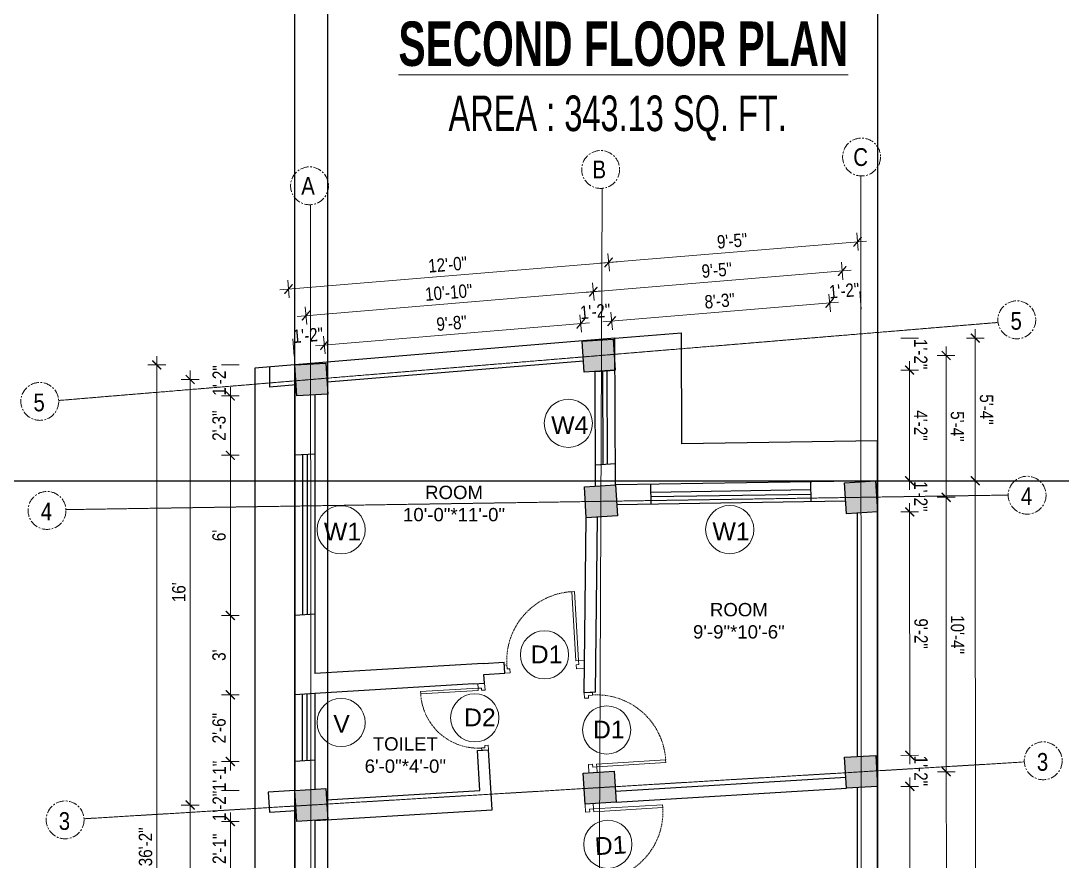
# Model space of a CAD drawing. Header units: inches. Extents: x -10117506 to -5032697, y -6529230 to -3253155.
# Drawn here: x -5037881.2 to -5037412.1, y -3256169.8 to -3255791.4 of the extents above; entities that cross this region are included whole.
import ezdxf

# ---------------------------------------------------------------- set-up
doc = ezdxf.new("R2010")
doc.units = ezdxf.units.IN
doc.header["$LTSCALE"] = 2
doc.header["$MEASUREMENT"] = 0
doc.header["$PDMODE"] = 34
doc.linetypes.add('CENTER', pattern=[2, 1.25, -0.25, 0.25, -0.25])
doc.linetypes.add('HIDDEN', pattern=[0.375, 0.25, -0.125])
doc.layers.get('0').update_dxf_attribs({"linetype": 'CONTINUOUS'})
doc.layers.get('DEFPOINTS').update_dxf_attribs({"color": 141, "linetype": 'CONTINUOUS'})
for name, color, linetype, lineweight in [('Annotate-Lite.w', 177, 'CONTINUOUS', 9), ('Annotations-Bold.w', 177, 'CONTINUOUS', 13), ('DIM 1-100', 4, 'CONTINUOUS', 13), ('Door-Window.w', 4, 'CONTINUOUS', 15), ('TEXT', 181, 'CONTINUOUS', 25), ('Text-100.w', 254, 'CONTINUOUS', 9)]:
    doc.layers.add(name, color=color, linetype=linetype, lineweight=lineweight)
doc.styles.add('ARAIL', font='ARIALN.TTF')
doc.styles.add('Arial', font='arial.ttf', dxfattribs={"width": 0.8, "height": 12})
doc.styles.add('arial.', font='arial.ttf')
doc.styles.add('gaurav', font='arial.ttf')
doc.styles.get("Standard").update_dxf_attribs({"font": 'ARIALN.TTF'})
doc.dimstyles.new('1 by 96', dxfattribs={"dimtxt": 6, "dimasz": 4, "dimexe": 4, "dimexo": 4, "dimgap": 2, "dimtad": 1, "dimdec": 0, "dimzin": 0, "dimdsep": 46, "dimlunit": 4, "dimtxsty": 'Standard', "dimblk": 'ARCHTICK', "dimcen": 0, "dimdle": 4, "dimadec": 0, "dimazin": 0, "dimtfac": 1, "dimtdec": 0, "dimtix": 1, "dimtofl": 0, "dimtmove": 1, "dimatfit": 3, "dimldrblk": 'ARCHTICK', "dimfxl": 4, "dimfxlon": 1, "dimtolj": 1, "dimtzin": 0, "dimlwd": -1, "dimlwe": -1, "dimarcsym": 0})

# ---------------------------------------------------------------- blocks, each defined once
blk = doc.blocks.new('3-0')
at = {"ltscale": 3}
for p, q in [((11063.05, 10097.68), (11065.97, 10099.9)), ((11063.05, 10097.68), (11064.53, 10095.73)), ((11065.99, 10096.84), (11064.53, 10095.73)), ((11065.25, 10097.81), (11066.71, 10098.92)), ((11065.99, 10096.84), (11065.25, 10097.81)), ((11065.97, 10099.9), (11066.71, 10098.92)), ((11085.5, 10074.13), (11110.32, 10092.96)), ((11111.05, 10091.97), (11110.32, 10092.96)), ((11086.24, 10073.15), (11111.05, 10091.97)), ((11086.24, 10073.15), (11085.5, 10074.13)), ((11084.04, 10073.02), (11082.57, 10071.91)), ((11082.57, 10071.91), (11084.79, 10068.98)), ((11084.04, 10073.02), (11084.78, 10072.04)), ((11084.78, 10072.04), (11086.24, 10073.15)), ((11084.79, 10068.98), (11087.72, 10071.2)), ((11087.72, 10071.2), (11086.24, 10073.15))]:
    blk.add_line(p, q, dxfattribs=at)
at = {"layer": 'Door-Window.w', "color": 9, "linetype": 'HIDDEN', "lineweight": 18}
blk.add_arc((11085.5, 10074.13), 31.16, 37.1906, 127.1465, dxfattribs=at)
blk = doc.blocks.new('_ArchTick')
at = {"color": 0, "linetype": 'ByBlock', "const_width": 0.15}
blk.add_lwpolyline([(-0.5, -0.5), (0.5, 0.5)], dxfattribs=at)
blk = doc.blocks.new('*D1157')
at = {"layer": 'DEFPOINTS', "color": 0, "ltscale": 0.5, "transparency": 16777216}
for p in [(-5037623.36, -3255913.38), (-5037620.97, -3255942.16), (-5037750.38, -3255952.91)]:
    blk.add_point(p, dxfattribs=at)
at = {"layer": 'DIM 1-100', "color": 0, "ltscale": 0.5, "transparency": 16777216}
for p, q in [((-5037623.03, -3255917.36), (-5037623.69, -3255909.39)), ((-5037756.76, -3255924.46), (-5037619.37, -3255913.04)), ((-5037752.44, -3255928.12), (-5037753.1, -3255920.15))]:
    blk.add_line(p, q, dxfattribs=at)
at = {"layer": 'DIM 1-100', "color": 0, "ltscale": 0.5, "transparency": 16777216, "xscale": 4, "yscale": 4, "zscale": 4}
for p, rotation in [((-5037623.36, -3255913.38), 4.751526984655431), ((-5037752.77, -3255924.13), 184.7515269846554)]:
    blk.add_blockref('_ArchTick', p, dxfattribs=dict(at, rotation=rotation))
at = {"layer": 'DIM 1-100', "color": 0, "ltscale": 0.5, "transparency": 16777216, "insert": (-5037688.48, -3255913.71), "char_height": 6, "attachment_point": 5, "rotation": 4.7515}
blk.add_mtext('\\A1;10\'-10"', dxfattribs=at)
blk = doc.blocks.new('*D1158')
at = {"layer": 'DEFPOINTS', "color": 0, "ltscale": 0.5, "transparency": 16777216}
for p in [(-5037615.08, -3255926.63), (-5037614.4, -3255934.75), (-5037628.38, -3255935.59)]:
    blk.add_point(p, dxfattribs=at)
at = {"layer": 'DIM 1-100', "color": 0, "ltscale": 0.5, "transparency": 16777216}
for p, q in [((-5037628.71, -3255931.6), (-5037629.36, -3255923.8)), ((-5037614.75, -3255930.61), (-5037615.41, -3255922.64))]:
    blk.add_line(p, q, dxfattribs=at)
at = {"layer": 'DIM 1-100', "color": 0, "ltscale": 0.5, "transparency": 16777216, "insert": (-5037622.47, -3255922.21), "char_height": 6, "attachment_point": 5, "rotation": 4.7515}
blk.add_mtext('\\A1;1\'-2"', dxfattribs=at)
blk = doc.blocks.new('*D1159')
at = {"layer": 'DEFPOINTS', "color": 0, "ltscale": 0.5, "transparency": 16777216}
for p in [(-5037744.49, -3255937.38), (-5037628.38, -3255935.59), (-5037743.81, -3255945.5)]:
    blk.add_point(p, dxfattribs=at)
at = {"layer": 'DIM 1-100', "color": 0, "ltscale": 0.5, "transparency": 16777216}
for p, q in [((-5037628.71, -3255931.6), (-5037629.36, -3255923.8)), ((-5037625.04, -3255927.45), (-5037748.47, -3255937.71)), ((-5037744.16, -3255941.37), (-5037744.82, -3255933.4))]:
    blk.add_line(p, q, dxfattribs=at)
at = {"layer": 'DIM 1-100', "color": 0, "ltscale": 0.5, "transparency": 16777216, "xscale": 4, "yscale": 4, "zscale": 4}
for p, rotation in [((-5037629.03, -3255927.78), 4.751526986197749), ((-5037744.49, -3255937.38), 184.7515269861978)]:
    blk.add_blockref('_ArchTick', p, dxfattribs=dict(at, rotation=rotation))
at = {"layer": 'DIM 1-100', "color": 0, "ltscale": 0.5, "transparency": 16777216, "insert": (-5037687.18, -3255927.54), "char_height": 6, "attachment_point": 5, "rotation": 4.7515}
blk.add_mtext('\\A1;9\'-8"', dxfattribs=at)
blk = doc.blocks.new('*D1160')
at = {"layer": 'DEFPOINTS', "color": 0, "ltscale": 0.5, "transparency": 16777216}
for p in [(-5037758.44, -3255938.54), (-5037757.79, -3255946.35), (-5037743.81, -3255945.5)]:
    blk.add_point(p, dxfattribs=at)
at = {"layer": 'DIM 1-100', "color": 0, "ltscale": 0.5, "transparency": 16777216}
for p, q in [((-5037758.12, -3255942.36), (-5037758.77, -3255934.55)), ((-5037744.16, -3255941.37), (-5037744.82, -3255933.4))]:
    blk.add_line(p, q, dxfattribs=at)
at = {"layer": 'DIM 1-100', "color": 0, "ltscale": 0.5, "transparency": 16777216, "insert": (-5037751.88, -3255932.97), "char_height": 6, "attachment_point": 5, "rotation": 4.7515}
blk.add_mtext('\\A1;1\'-2"', dxfattribs=at)
blk = doc.blocks.new('*D1161')
at = {"layer": 'DEFPOINTS', "color": 0, "ltscale": 0.5, "transparency": 16777216}
for p in [(-5037760.63, -3255912.18), (-5037613.61, -3255934.36), (-5037757.79, -3255946.35)]:
    blk.add_point(p, dxfattribs=at)
at = {"layer": 'DIM 1-100', "color": 0, "ltscale": 0.5, "transparency": 16777216}
for p, q in [((-5037616.12, -3255904.18), (-5037616.79, -3255896.21)), ((-5037612.47, -3255899.86), (-5037764.61, -3255912.51)), ((-5037760.3, -3255916.16), (-5037760.96, -3255908.19))]:
    blk.add_line(p, q, dxfattribs=at)
at = {"layer": 'DIM 1-100', "color": 0, "ltscale": 0.5, "transparency": 16777216, "xscale": 4, "yscale": 4, "zscale": 4}
for p, rotation in [((-5037616.45, -3255900.19), 4.75152698489647), ((-5037760.63, -3255912.18), 184.7515269848965)]:
    blk.add_blockref('_ArchTick', p, dxfattribs=dict(at, rotation=rotation))
at = {"layer": 'DIM 1-100', "color": 0, "ltscale": 0.5, "transparency": 16777216, "insert": (-5037688.96, -3255901.14), "char_height": 6, "attachment_point": 5, "rotation": 4.7515}
blk.add_mtext('\\A1;12\'-0"', dxfattribs=at)
blk = doc.blocks.new('*D1171')
at = {"layer": 'DEFPOINTS', "color": 0, "ltscale": 0.5, "transparency": 16777216}
for p in [(-5037495.36, -3255998.54), (-5037451.27, -3255998.52), (-5037495.2, -3256364.54)]:
    blk.add_point(p, dxfattribs=at)
at = {"layer": 'DIM 1-100', "color": 0, "ltscale": 0.5, "transparency": 16777216}
for p, q in [((-5037451.11, -3256368.52), (-5037451.27, -3255994.52)), ((-5037455.27, -3255998.52), (-5037447.27, -3255998.52)), ((-5037455.11, -3256364.52), (-5037447.11, -3256364.52))]:
    blk.add_line(p, q, dxfattribs=at)
at = {"layer": 'DIM 1-100', "color": 0, "ltscale": 0.5, "transparency": 16777216, "xscale": 4, "yscale": 4, "zscale": 4}
for p, rotation in [((-5037451.27, -3255998.52), 90.02489108051843), ((-5037451.11, -3256364.52), 270.0248910805184)]:
    blk.add_blockref('_ArchTick', p, dxfattribs=dict(at, rotation=rotation))
at = {"layer": 'DIM 1-100', "color": 0, "ltscale": 0.5, "transparency": 16777216, "insert": (-5037446.12, -3256181.52), "char_height": 6, "attachment_point": 5, "rotation": 270.0249}
blk.add_mtext('\\A1;30\'-6"', dxfattribs=at)
blk = doc.blocks.new('*D1175')
at = {"layer": 'DEFPOINTS', "color": 0, "ltscale": 0.5, "transparency": 16777216}
for p in [(-5037495.3, -3256136.13), (-5037480.79, -3256136.12), (-5037496.09, -3256257.39)]:
    blk.add_point(p, dxfattribs=at)
at = {"layer": 'DIM 1-100', "color": 0, "ltscale": 0.5, "transparency": 16777216}
for p, q in [((-5037484.79, -3256136.12), (-5037476.79, -3256136.12)), ((-5037480.73, -3256261.39), (-5037480.79, -3256132.12)), ((-5037484.73, -3256257.39), (-5037476.73, -3256257.39))]:
    blk.add_line(p, q, dxfattribs=at)
at = {"layer": 'DIM 1-100', "color": 0, "ltscale": 0.5, "transparency": 16777216, "xscale": 4, "yscale": 4, "zscale": 4}
for p, rotation in [((-5037480.79, -3256136.12), 90.02489108108338), ((-5037480.73, -3256257.39), 270.0248910810834)]:
    blk.add_blockref('_ArchTick', p, dxfattribs=dict(at, rotation=rotation))
at = {"layer": 'DIM 1-100', "color": 0, "ltscale": 0.5, "transparency": 16777216, "insert": (-5037475.7, -3256196.75), "char_height": 6, "attachment_point": 5, "rotation": 270.0249}
blk.add_mtext('\\A1;10\'-1"', dxfattribs=at)
blk = doc.blocks.new('*D1176')
at = {"layer": 'DEFPOINTS', "color": 0, "ltscale": 0.5, "transparency": 16777216}
for p in [(-5037496.14, -3256122.15), (-5037480.79, -3256122.15), (-5037495.3, -3256136.13)]:
    blk.add_point(p, dxfattribs=at)
at = {"layer": 'DIM 1-100', "color": 0, "ltscale": 0.5, "transparency": 16777216}
for p, q in [((-5037484.79, -3256122.15), (-5037476.79, -3256122.14)), ((-5037484.79, -3256136.12), (-5037476.79, -3256136.12))]:
    blk.add_line(p, q, dxfattribs=at)
at = {"layer": 'DIM 1-100', "color": 0, "ltscale": 0.5, "transparency": 16777216, "insert": (-5037475.78, -3256129.13), "char_height": 6, "attachment_point": 5, "rotation": 270.0249}
blk.add_mtext('\\A1;1\'-2"', dxfattribs=at)
blk = doc.blocks.new('*D1177')
at = {"layer": 'DEFPOINTS', "color": 0, "ltscale": 0.5, "transparency": 16777216}
for p in [(-5037495.35, -3256012.52), (-5037480.84, -3256012.52), (-5037496.14, -3256122.15)]:
    blk.add_point(p, dxfattribs=at)
at = {"layer": 'DIM 1-100', "color": 0, "ltscale": 0.5, "transparency": 16777216}
for p, q in [((-5037480.79, -3256126.15), (-5037480.84, -3256008.52)), ((-5037484.84, -3256012.52), (-5037476.84, -3256012.52)), ((-5037484.79, -3256122.15), (-5037476.79, -3256122.14))]:
    blk.add_line(p, q, dxfattribs=at)
at = {"layer": 'DIM 1-100', "color": 0, "ltscale": 0.5, "transparency": 16777216, "xscale": 4, "yscale": 4, "zscale": 4}
for p, rotation in [((-5037480.84, -3256012.52), 90.02489108108338), ((-5037480.79, -3256122.15), 270.0248910810834)]:
    blk.add_blockref('_ArchTick', p, dxfattribs=dict(at, rotation=rotation))
at = {"layer": 'DIM 1-100', "color": 0, "ltscale": 0.5, "transparency": 16777216, "insert": (-5037475.75, -3256067.33), "char_height": 6, "attachment_point": 5, "rotation": 270.0249}
blk.add_mtext('\\A1;9\'-2"', dxfattribs=at)
blk = doc.blocks.new('*D1178')
at = {"layer": 'DEFPOINTS', "color": 0, "ltscale": 0.5, "transparency": 16777216}
for p in [(-5037495.36, -3255998.54), (-5037480.85, -3255998.53), (-5037495.35, -3256012.52)]:
    blk.add_point(p, dxfattribs=at)
at = {"layer": 'DIM 1-100', "color": 0, "ltscale": 0.5, "transparency": 16777216}
for p, q in [((-5037484.85, -3255998.53), (-5037476.85, -3255998.53)), ((-5037484.84, -3256012.52), (-5037476.84, -3256012.52))]:
    blk.add_line(p, q, dxfattribs=at)
at = {"layer": 'DIM 1-100', "color": 0, "ltscale": 0.5, "transparency": 16777216, "insert": (-5037475.83, -3256005.52), "char_height": 6, "attachment_point": 5, "rotation": 270.0249}
blk.add_mtext('\\A1;1\'-2"', dxfattribs=at)
blk = doc.blocks.new('*D1179')
at = {"layer": 'DEFPOINTS', "color": 0, "ltscale": 0.5, "transparency": 16777216}
for p in [(-5037613.56, -3255948.72), (-5037480.87, -3255948.66), (-5037495.36, -3255998.54)]:
    blk.add_point(p, dxfattribs=at)
at = {"layer": 'DIM 1-100', "color": 0, "ltscale": 0.5, "transparency": 16777216}
for p, q in [((-5037484.87, -3255948.66), (-5037476.87, -3255948.66)), ((-5037480.85, -3256002.53), (-5037480.87, -3255944.66)), ((-5037484.85, -3255998.53), (-5037476.85, -3255998.53))]:
    blk.add_line(p, q, dxfattribs=at)
at = {"layer": 'DIM 1-100', "color": 0, "ltscale": 0.5, "transparency": 16777216, "xscale": 4, "yscale": 4, "zscale": 4}
for p, rotation in [((-5037480.87, -3255948.66), 90.02489108108338), ((-5037480.85, -3255998.53), 270.0248910810834)]:
    blk.add_blockref('_ArchTick', p, dxfattribs=dict(at, rotation=rotation))
at = {"layer": 'DIM 1-100', "color": 0, "ltscale": 0.5, "transparency": 16777216, "insert": (-5037475.85, -3255973.59), "char_height": 6, "attachment_point": 5, "rotation": 270.0249}
blk.add_mtext('\\A1;4\'-2"', dxfattribs=at)
blk = doc.blocks.new('*D1180')
at = {"layer": 'DEFPOINTS', "color": 0, "ltscale": 0.5, "transparency": 16777216}
for p in [(-5037613.61, -3255934.36), (-5037480.87, -3255934.31), (-5037613.56, -3255948.72)]:
    blk.add_point(p, dxfattribs=at)
at = {"layer": 'DIM 1-100', "color": 0, "ltscale": 0.5, "transparency": 16777216}
for p, q in [((-5037484.87, -3255934.31), (-5037476.87, -3255934.3)), ((-5037484.87, -3255948.66), (-5037476.87, -3255948.66))]:
    blk.add_line(p, q, dxfattribs=at)
at = {"layer": 'DIM 1-100', "color": 0, "ltscale": 0.5, "transparency": 16777216, "insert": (-5037475.86, -3255941.48), "char_height": 6, "attachment_point": 5, "rotation": 270.0249}
blk.add_mtext('\\A1;1\'-2"', dxfattribs=at)
blk = doc.blocks.new('*D1181')
at = {"layer": 'DEFPOINTS', "color": 0, "ltscale": 0.5, "transparency": 16777216}
for p in [(-5037613.61, -3255934.36), (-5037451.29, -3255934.29), (-5037495.36, -3255998.54)]:
    blk.add_point(p, dxfattribs=at)
at = {"layer": 'DIM 1-100', "color": 0, "ltscale": 0.5, "transparency": 16777216}
for p, q in [((-5037455.29, -3255934.29), (-5037447.29, -3255934.29)), ((-5037451.26, -3256002.52), (-5037451.3, -3255930.29)), ((-5037455.27, -3255998.52), (-5037447.27, -3255998.52))]:
    blk.add_line(p, q, dxfattribs=at)
at = {"layer": 'DIM 1-100', "color": 0, "ltscale": 0.5, "transparency": 16777216, "xscale": 4, "yscale": 4, "zscale": 4}
for p, rotation in [((-5037451.29, -3255934.29), 90.02489108108338), ((-5037451.27, -3255998.52), 270.0248910810834)]:
    blk.add_blockref('_ArchTick', p, dxfattribs=dict(at, rotation=rotation))
at = {"layer": 'DIM 1-100', "color": 0, "ltscale": 0.5, "transparency": 16777216, "insert": (-5037446.23, -3255966.4), "char_height": 6, "attachment_point": 5, "rotation": 270.0249}
blk.add_mtext('\\A1;5\'-4"', dxfattribs=at)
blk = doc.blocks.new('*D1182')
at = {"layer": 'DEFPOINTS', "color": 0, "ltscale": 0.5, "transparency": 16777216}
for p in [(-5037516.9, -3255918.46), (-5037614.4, -3255934.75), (-5037510.18, -3255999.39)]:
    blk.add_point(p, dxfattribs=at)
at = {"layer": 'DIM 1-100', "color": 0, "ltscale": 0.5, "transparency": 16777216}
for p, q in [((-5037516.57, -3255922.45), (-5037517.23, -3255914.48)), ((-5037619.06, -3255926.96), (-5037512.92, -3255918.13)), ((-5037614.75, -3255930.61), (-5037615.41, -3255922.64))]:
    blk.add_line(p, q, dxfattribs=at)
at = {"layer": 'DIM 1-100', "color": 0, "ltscale": 0.5, "transparency": 16777216, "xscale": 4, "yscale": 4, "zscale": 4}
for p, rotation in [((-5037516.9, -3255918.46), 4.751526986197733), ((-5037615.08, -3255926.63), 184.7515269861978)]:
    blk.add_blockref('_ArchTick', p, dxfattribs=dict(at, rotation=rotation))
at = {"layer": 'DIM 1-100', "color": 0, "ltscale": 0.5, "transparency": 16777216, "insert": (-5037566.41, -3255917.5), "char_height": 6, "attachment_point": 5, "rotation": 4.7515}
blk.add_mtext('\\A1;8\'-3"', dxfattribs=at)
blk = doc.blocks.new('*D1183')
at = {"layer": 'DEFPOINTS', "color": 0, "ltscale": 0.5, "transparency": 16777216}
for p in [(-5037502.95, -3255917.31), (-5037510.18, -3255999.39), (-5037496.2, -3255998.55)]:
    blk.add_point(p, dxfattribs=at)
at = {"layer": 'DIM 1-100', "color": 0, "ltscale": 0.5, "transparency": 16777216}
for p, q in [((-5037516.57, -3255922.45), (-5037517.23, -3255914.48)), ((-5037502.62, -3255921.29), (-5037503.29, -3255913.32))]:
    blk.add_line(p, q, dxfattribs=at)
at = {"layer": 'DIM 1-100', "color": 0, "ltscale": 0.5, "transparency": 16777216, "insert": (-5037510.34, -3255912.89), "char_height": 6, "attachment_point": 5, "rotation": 4.7515}
blk.add_mtext('\\A1;1\'-2"', dxfattribs=at)
blk = doc.blocks.new('*D1184')
at = {"layer": 'DEFPOINTS', "color": 0, "ltscale": 0.5, "transparency": 16777216}
for p in [(-5037511.24, -3255904.06), (-5037620.97, -3255942.16), (-5037502.77, -3256005.96)]:
    blk.add_point(p, dxfattribs=at)
at = {"layer": 'DIM 1-100', "color": 0, "ltscale": 0.5, "transparency": 16777216}
for p, q in [((-5037510.9, -3255908.04), (-5037511.57, -3255900.07)), ((-5037627.35, -3255913.71), (-5037507.25, -3255903.72)), ((-5037623.03, -3255917.36), (-5037623.69, -3255909.39))]:
    blk.add_line(p, q, dxfattribs=at)
at = {"layer": 'DIM 1-100', "color": 0, "ltscale": 0.5, "transparency": 16777216, "xscale": 4, "yscale": 4, "zscale": 4}
for p, rotation in [((-5037511.24, -3255904.06), 4.751526986197733), ((-5037623.36, -3255913.38), 184.7515269861978)]:
    blk.add_blockref('_ArchTick', p, dxfattribs=dict(at, rotation=rotation))
at = {"layer": 'DIM 1-100', "color": 0, "ltscale": 0.5, "transparency": 16777216, "insert": (-5037567.72, -3255903.67), "char_height": 6, "attachment_point": 5, "rotation": 4.7515}
blk.add_mtext('\\A1;9\'-5"', dxfattribs=at)
blk = doc.blocks.new('*D1185')
at = {"layer": 'DEFPOINTS', "color": 0, "ltscale": 0.5, "transparency": 16777216}
for p in [(-5037504.31, -3255890.87), (-5037613.61, -3255934.36), (-5037495.36, -3255998.54)]:
    blk.add_point(p, dxfattribs=at)
at = {"layer": 'DIM 1-100', "color": 0, "ltscale": 0.5, "transparency": 16777216}
for p, q in [((-5037503.98, -3255894.86), (-5037504.64, -3255886.89)), ((-5037620.44, -3255900.52), (-5037500.32, -3255890.54)), ((-5037616.12, -3255904.18), (-5037616.79, -3255896.21))]:
    blk.add_line(p, q, dxfattribs=at)
at = {"layer": 'DIM 1-100', "color": 0, "ltscale": 0.5, "transparency": 16777216, "xscale": 4, "yscale": 4, "zscale": 4}
for p, rotation in [((-5037504.31, -3255890.87), 4.751526986197733), ((-5037616.45, -3255900.19), 184.7515269861978)]:
    blk.add_blockref('_ArchTick', p, dxfattribs=dict(at, rotation=rotation))
at = {"layer": 'DIM 1-100', "color": 0, "ltscale": 0.5, "transparency": 16777216, "insert": (-5037560.8, -3255890.49), "char_height": 6, "attachment_point": 5, "rotation": 4.7515}
blk.add_mtext('\\A1;9\'-5"', dxfattribs=at)
blk = doc.blocks.new('*D1186')
at = {"layer": 'DEFPOINTS', "color": 0, "ltscale": 0.5, "transparency": 16777216}
for p in [(-5037502.71, -3256129.56), (-5037464.34, -3256129.55), (-5037502.65, -3256264.8)]:
    blk.add_point(p, dxfattribs=at)
at = {"layer": 'DIM 1-100', "color": 0, "ltscale": 0.5, "transparency": 16777216}
for p, q in [((-5037464.28, -3256268.79), (-5037464.34, -3256125.55)), ((-5037468.34, -3256129.55), (-5037460.34, -3256129.54)), ((-5037468.28, -3256264.79), (-5037460.28, -3256264.79))]:
    blk.add_line(p, q, dxfattribs=at)
at = {"layer": 'DIM 1-100', "color": 0, "ltscale": 0.5, "transparency": 16777216, "xscale": 4, "yscale": 4, "zscale": 4}
for p, rotation in [((-5037464.34, -3256129.55), 90.02489108108338), ((-5037464.28, -3256264.79), 270.0248910810834)]:
    blk.add_blockref('_ArchTick', p, dxfattribs=dict(at, rotation=rotation))
at = {"layer": 'DIM 1-100', "color": 0, "ltscale": 0.5, "transparency": 16777216, "insert": (-5037459.24, -3256197.16), "char_height": 6, "attachment_point": 5, "rotation": 270.0249}
blk.add_mtext('\\A1;11\'-3"', dxfattribs=at)
blk = doc.blocks.new('*D1187')
at = {"layer": 'DEFPOINTS', "color": 0, "ltscale": 0.5, "transparency": 16777216}
for p in [(-5037502.77, -3256005.96), (-5037464.39, -3256005.94), (-5037502.71, -3256129.56)]:
    blk.add_point(p, dxfattribs=at)
at = {"layer": 'DIM 1-100', "color": 0, "ltscale": 0.5, "transparency": 16777216}
for p, q in [((-5037464.34, -3256133.55), (-5037464.39, -3256001.94)), ((-5037468.39, -3256005.94), (-5037460.39, -3256005.94)), ((-5037468.34, -3256129.55), (-5037460.34, -3256129.54))]:
    blk.add_line(p, q, dxfattribs=at)
at = {"layer": 'DIM 1-100', "color": 0, "ltscale": 0.5, "transparency": 16777216, "xscale": 4, "yscale": 4, "zscale": 4}
for p, rotation in [((-5037464.39, -3256005.94), 90.02489108108338), ((-5037464.34, -3256129.55), 270.0248910810834)]:
    blk.add_blockref('_ArchTick', p, dxfattribs=dict(at, rotation=rotation))
at = {"layer": 'DIM 1-100', "color": 0, "ltscale": 0.5, "transparency": 16777216, "insert": (-5037459.3, -3256067.74), "char_height": 6, "attachment_point": 5, "rotation": 270.0249}
blk.add_mtext('\\A1;10\'-4"', dxfattribs=at)
blk = doc.blocks.new('*D1188')
at = {"layer": 'DEFPOINTS', "color": 0, "ltscale": 0.5, "transparency": 16777216}
for p in [(-5037620.97, -3255942.16), (-5037464.42, -3255942.09), (-5037502.77, -3256005.96)]:
    blk.add_point(p, dxfattribs=at)
at = {"layer": 'DIM 1-100', "color": 0, "ltscale": 0.5, "transparency": 16777216}
for p, q in [((-5037464.39, -3256009.94), (-5037464.42, -3255938.09)), ((-5037468.42, -3255942.09), (-5037460.42, -3255942.09)), ((-5037468.39, -3256005.94), (-5037460.39, -3256005.94))]:
    blk.add_line(p, q, dxfattribs=at)
at = {"layer": 'DIM 1-100', "color": 0, "ltscale": 0.5, "transparency": 16777216, "xscale": 4, "yscale": 4, "zscale": 4}
for p, rotation in [((-5037464.42, -3255942.09), 90.02489108108338), ((-5037464.39, -3256005.94), 270.0248910810834)]:
    blk.add_blockref('_ArchTick', p, dxfattribs=dict(at, rotation=rotation))
at = {"layer": 'DIM 1-100', "color": 0, "ltscale": 0.5, "transparency": 16777216, "insert": (-5037459.35, -3255974.01), "char_height": 6, "attachment_point": 5, "rotation": 270.0249}
blk.add_mtext('\\A1;5\'-4"', dxfattribs=at)
blk = doc.blocks.new('*D1091')
at = {"layer": 'DEFPOINTS', "color": 0, "ltscale": 0.5, "transparency": 16777216}
for p in [(-5037757.79, -3255987.05), (-5037786.84, -3256059.18), (-5037757.79, -3256059.18)]:
    blk.add_point(p, dxfattribs=at)
at = {"layer": 'DIM 1-100', "color": 0, "ltscale": 0.5, "transparency": 16777216}
for p, q in [((-5037786.84, -3255983.05), (-5037786.84, -3256063.18)), ((-5037782.84, -3255987.05), (-5037790.84, -3255987.05)), ((-5037782.84, -3256059.18), (-5037790.84, -3256059.18))]:
    blk.add_line(p, q, dxfattribs=at)
at = {"layer": 'DIM 1-100', "color": 0, "ltscale": 0.5, "transparency": 16777216, "xscale": 4, "yscale": 4, "zscale": 4}
for p, rotation in [((-5037786.84, -3255987.05), 90), ((-5037786.84, -3256059.18), 270)]:
    blk.add_blockref('_ArchTick', p, dxfattribs=dict(at, rotation=rotation))
at = {"layer": 'DIM 1-100', "color": 0, "ltscale": 0.5, "transparency": 16777216, "insert": (-5037791.91, -3256023.12), "char_height": 6, "attachment_point": 5, "rotation": 90}
blk.add_mtext("\\A1;6'", dxfattribs=at)
blk = doc.blocks.new('*D1092')
at = {"layer": 'DEFPOINTS', "color": 0, "ltscale": 0.5, "transparency": 16777216}
for p in [(-5037757.79, -3256059.18), (-5037786.84, -3256094.88), (-5037757.79, -3256094.88)]:
    blk.add_point(p, dxfattribs=at)
at = {"layer": 'DIM 1-100', "color": 0, "ltscale": 0.5, "transparency": 16777216}
for p, q in [((-5037786.84, -3256055.18), (-5037786.84, -3256098.88)), ((-5037782.84, -3256059.18), (-5037790.84, -3256059.18)), ((-5037782.84, -3256094.88), (-5037790.84, -3256094.88))]:
    blk.add_line(p, q, dxfattribs=at)
at = {"layer": 'DIM 1-100', "color": 0, "ltscale": 0.5, "transparency": 16777216, "xscale": 4, "yscale": 4, "zscale": 4}
for p, rotation in [((-5037786.84, -3256059.18), 90), ((-5037786.84, -3256094.88), 270)]:
    blk.add_blockref('_ArchTick', p, dxfattribs=dict(at, rotation=rotation))
at = {"layer": 'DIM 1-100', "color": 0, "ltscale": 0.5, "transparency": 16777216, "insert": (-5037791.91, -3256077.03), "char_height": 6, "attachment_point": 5, "rotation": 90}
blk.add_mtext("\\A1;3'", dxfattribs=at)
blk = doc.blocks.new('*D1093')
at = {"layer": 'DEFPOINTS', "color": 0, "ltscale": 0.5, "transparency": 16777216}
for p in [(-5037757.79, -3256094.88), (-5037786.84, -3256124.93), (-5037757.79, -3256124.93)]:
    blk.add_point(p, dxfattribs=at)
at = {"layer": 'DIM 1-100', "color": 0, "ltscale": 0.5, "transparency": 16777216}
for p, q in [((-5037786.84, -3256090.88), (-5037786.84, -3256128.93)), ((-5037782.84, -3256094.88), (-5037790.84, -3256094.88)), ((-5037782.84, -3256124.93), (-5037790.84, -3256124.93))]:
    blk.add_line(p, q, dxfattribs=at)
at = {"layer": 'DIM 1-100', "color": 0, "ltscale": 0.5, "transparency": 16777216, "xscale": 4, "yscale": 4, "zscale": 4}
for p, rotation in [((-5037786.84, -3256094.88), 90), ((-5037786.84, -3256124.93), 270)]:
    blk.add_blockref('_ArchTick', p, dxfattribs=dict(at, rotation=rotation))
at = {"layer": 'DIM 1-100', "color": 0, "ltscale": 0.5, "transparency": 16777216, "insert": (-5037791.91, -3256109.91), "char_height": 6, "attachment_point": 5, "rotation": 90}
blk.add_mtext('\\A1;2\'-6"', dxfattribs=at)
blk = doc.blocks.new('*D1082')
at = {"layer": 'DEFPOINTS', "color": 0, "ltscale": 0.5, "transparency": 16777216}
for p in [(-5037757.79, -3256124.93), (-5037786.84, -3256137.96), (-5037757.79, -3256137.96)]:
    blk.add_point(p, dxfattribs=at)
at = {"layer": 'DIM 1-100', "color": 0, "ltscale": 0.5, "transparency": 16777216}
for p, q in [((-5037782.84, -3256124.93), (-5037790.84, -3256124.93)), ((-5037782.84, -3256137.96), (-5037790.84, -3256137.96))]:
    blk.add_line(p, q, dxfattribs=at)
at = {"layer": 'DIM 1-100', "color": 0, "ltscale": 0.5, "transparency": 16777216, "insert": (-5037791.86, -3256131.45), "char_height": 6, "attachment_point": 5, "rotation": 90}
blk.add_mtext('\\A1;1\'-1"', dxfattribs=at)
blk = doc.blocks.new('*D1083')
at = {"layer": 'DEFPOINTS', "color": 0, "ltscale": 0.5, "transparency": 16777216}
for p in [(-5037757.79, -3256137.96), (-5037786.84, -3256151.93), (-5037756.94, -3256151.93)]:
    blk.add_point(p, dxfattribs=at)
at = {"layer": 'DIM 1-100', "color": 0, "ltscale": 0.5, "transparency": 16777216}
for p, q in [((-5037782.84, -3256137.96), (-5037790.84, -3256137.96)), ((-5037782.84, -3256151.93), (-5037790.84, -3256151.93))]:
    blk.add_line(p, q, dxfattribs=at)
at = {"layer": 'DIM 1-100', "color": 0, "ltscale": 0.5, "transparency": 16777216, "insert": (-5037791.86, -3256144.95), "char_height": 6, "attachment_point": 5, "rotation": 90}
blk.add_mtext('\\A1;1\'-2"', dxfattribs=at)
blk = doc.blocks.new('*D1084')
at = {"layer": 'DEFPOINTS', "color": 0, "ltscale": 0.5, "transparency": 16777216}
for p in [(-5037756.94, -3256151.93), (-5037786.84, -3256176.53), (-5037757.79, -3256176.53)]:
    blk.add_point(p, dxfattribs=at)
at = {"layer": 'DIM 1-100', "color": 0, "ltscale": 0.5, "transparency": 16777216}
for p, q in [((-5037786.84, -3256147.93), (-5037786.84, -3256180.53)), ((-5037782.84, -3256151.93), (-5037790.84, -3256151.93)), ((-5037782.84, -3256176.53), (-5037790.84, -3256176.53))]:
    blk.add_line(p, q, dxfattribs=at)
at = {"layer": 'DIM 1-100', "color": 0, "ltscale": 0.5, "transparency": 16777216, "xscale": 4, "yscale": 4, "zscale": 4}
for p, rotation in [((-5037786.84, -3256151.93), 90), ((-5037786.84, -3256176.53), 270)]:
    blk.add_blockref('_ArchTick', p, dxfattribs=dict(at, rotation=rotation))
at = {"layer": 'DIM 1-100', "color": 0, "ltscale": 0.5, "transparency": 16777216, "insert": (-5037791.86, -3256164.23), "char_height": 6, "attachment_point": 5, "rotation": 90}
blk.add_mtext('\\A1;2\'-1"', dxfattribs=at)
blk = doc.blocks.new('*D1090')
at = {"layer": 'DEFPOINTS', "color": 0, "ltscale": 0.5, "transparency": 16777216}
for p in [(-5037786.84, -3255960.32), (-5037756.94, -3255960.32), (-5037757.79, -3255987.05)]:
    blk.add_point(p, dxfattribs=at)
at = {"layer": 'DIM 1-100', "color": 0, "ltscale": 0.5, "transparency": 16777216}
for p, q in [((-5037786.84, -3255991.05), (-5037786.84, -3255956.32)), ((-5037782.84, -3255960.32), (-5037790.84, -3255960.32)), ((-5037782.84, -3255987.05), (-5037790.84, -3255987.05))]:
    blk.add_line(p, q, dxfattribs=at)
at = {"layer": 'DIM 1-100', "color": 0, "ltscale": 0.5, "transparency": 16777216, "xscale": 4, "yscale": 4, "zscale": 4}
for p, rotation in [((-5037786.84, -3255960.32), 90), ((-5037786.84, -3255987.05), 270)]:
    blk.add_blockref('_ArchTick', p, dxfattribs=dict(at, rotation=rotation))
at = {"layer": 'DIM 1-100', "color": 0, "ltscale": 0.5, "transparency": 16777216, "insert": (-5037791.91, -3255973.69), "char_height": 6, "attachment_point": 5, "rotation": 90}
blk.add_mtext('\\A1;2\'-3"', dxfattribs=at)
blk = doc.blocks.new('*D1094')
at = {"layer": 'DEFPOINTS', "color": 0, "ltscale": 0.5, "transparency": 16777216}
for p in [(-5037786.84, -3255946.35), (-5037757.79, -3255946.35), (-5037756.94, -3255960.32)]:
    blk.add_point(p, dxfattribs=at)
at = {"layer": 'DIM 1-100', "color": 0, "ltscale": 0.5, "transparency": 16777216}
for p, q in [((-5037782.84, -3255946.35), (-5037790.84, -3255946.35)), ((-5037782.84, -3255960.32), (-5037790.84, -3255960.32))]:
    blk.add_line(p, q, dxfattribs=at)
at = {"layer": 'DIM 1-100', "color": 0, "ltscale": 0.5, "transparency": 16777216, "insert": (-5037791.86, -3255953.33), "char_height": 6, "attachment_point": 5, "rotation": 90}
blk.add_mtext('\\A1;1\'-2"', dxfattribs=at)
blk = doc.blocks.new('*D1095')
at = {"layer": 'DEFPOINTS', "color": 0, "ltscale": 0.5, "transparency": 16777216}
for p in [(-5037750.38, -3255952.91), (-5037804.96, -3256144.52), (-5037750.38, -3256144.52)]:
    blk.add_point(p, dxfattribs=at)
at = {"layer": 'DIM 1-100', "color": 0, "ltscale": 0.5, "transparency": 16777216}
for p, q in [((-5037800.96, -3255952.91), (-5037808.96, -3255952.91)), ((-5037804.96, -3255948.91), (-5037804.96, -3256148.52)), ((-5037800.96, -3256144.52), (-5037808.96, -3256144.52))]:
    blk.add_line(p, q, dxfattribs=at)
at = {"layer": 'DIM 1-100', "color": 0, "ltscale": 0.5, "transparency": 16777216, "xscale": 4, "yscale": 4, "zscale": 4}
for p, rotation in [((-5037804.96, -3255952.91), 90), ((-5037804.96, -3256144.52), 270)]:
    blk.add_blockref('_ArchTick', p, dxfattribs=dict(at, rotation=rotation))
at = {"layer": 'DIM 1-100', "color": 0, "ltscale": 0.5, "transparency": 16777216, "insert": (-5037810.02, -3256048.72), "char_height": 6, "attachment_point": 5, "rotation": 90}
blk.add_mtext("\\A1;16'", dxfattribs=at)
blk = doc.blocks.new('*D1096')
at = {"layer": 'DEFPOINTS', "color": 0, "ltscale": 0.5, "transparency": 16777216}
for p in [(-5037750.38, -3256144.52), (-5037804.96, -3256279.77), (-5037750.45, -3256279.77)]:
    blk.add_point(p, dxfattribs=at)
at = {"layer": 'DIM 1-100', "color": 0, "ltscale": 0.5, "transparency": 16777216}
for p, q in [((-5037804.96, -3256140.52), (-5037804.96, -3256283.77)), ((-5037800.96, -3256144.52), (-5037808.96, -3256144.52)), ((-5037800.96, -3256279.77), (-5037808.96, -3256279.77))]:
    blk.add_line(p, q, dxfattribs=at)
at = {"layer": 'DIM 1-100', "color": 0, "ltscale": 0.5, "transparency": 16777216, "xscale": 4, "yscale": 4, "zscale": 4}
for p, rotation in [((-5037804.96, -3256144.52), 90), ((-5037804.96, -3256279.77), 270)]:
    blk.add_blockref('_ArchTick', p, dxfattribs=dict(at, rotation=rotation))
at = {"layer": 'DIM 1-100', "color": 0, "ltscale": 0.5, "transparency": 16777216, "insert": (-5037810.02, -3256212.15), "char_height": 6, "attachment_point": 5, "rotation": 90}
blk.add_mtext('\\A1;11\'-3"', dxfattribs=at)
blk = doc.blocks.new('*D1098')
at = {"layer": 'DEFPOINTS', "color": 0, "ltscale": 0.5, "transparency": 16777216}
for p in [(-5037757.79, -3255946.35), (-5037819.96, -3256380.4), (-5037757.79, -3256380.4)]:
    blk.add_point(p, dxfattribs=at)
at = {"layer": 'DIM 1-100', "color": 0, "ltscale": 0.5, "transparency": 16777216}
for p, q in [((-5037819.96, -3255942.35), (-5037819.96, -3256384.4)), ((-5037815.96, -3255946.35), (-5037823.96, -3255946.35)), ((-5037815.96, -3256380.4), (-5037823.96, -3256380.4))]:
    blk.add_line(p, q, dxfattribs=at)
at = {"layer": 'DIM 1-100', "color": 0, "ltscale": 0.5, "transparency": 16777216, "xscale": 4, "yscale": 4, "zscale": 4}
for p, rotation in [((-5037819.96, -3255946.35), 90), ((-5037819.96, -3256380.4), 270)]:
    blk.add_blockref('_ArchTick', p, dxfattribs=dict(at, rotation=rotation))
at = {"layer": 'DIM 1-100', "color": 0, "ltscale": 0.5, "transparency": 16777216, "insert": (-5037825.03, -3256163.37), "char_height": 6, "attachment_point": 5, "rotation": 90}
blk.add_mtext('\\A1;36\'-2"', dxfattribs=at)

msp = doc.modelspace()

# ---------------------------------------------------------------- hatches: boundary and pattern name
at = {"ltscale": 0.5}
for points in [[(-5037614.4, -3255934.75), (-5037628.38, -3255935.59), (-5037627.53, -3255949.56), (-5037613.56, -3255948.72)], [(-5037743.81, -3255945.5), (-5037757.79, -3255946.35), (-5037756.94, -3255960.32), (-5037742.97, -3255959.48)], [(-5037613.36, -3256000.36), (-5037627.34, -3256001.21), (-5037626.49, -3256015.18), (-5037612.52, -3256014.34)], [(-5037496.2, -3255998.55), (-5037510.18, -3255999.39), (-5037509.33, -3256013.37), (-5037495.36, -3256012.52)], [(-5037496.14, -3256122.15), (-5037510.12, -3256123), (-5037509.27, -3256136.97), (-5037495.3, -3256136.13)], [(-5037613.89, -3256129.27), (-5037627.87, -3256130.11), (-5037627.02, -3256144.08), (-5037613.05, -3256143.24)], [(-5037743.81, -3256137.11), (-5037757.79, -3256137.96), (-5037756.94, -3256151.93), (-5037742.97, -3256151.09)]]:
    msp.add_hatch(color=1, dxfattribs=at).paths.add_polyline_path(points)

# ---------------------------------------------------------------- linework, layer by layer
for p, q in [((-5037613.61, -3255934.36), (-5037757.79, -3255946.35)), ((-5037613.61, -3255934.36), (-5037583.62, -3255931.87)), ((-5037613.36, -3256000.36), (-5037613.61, -3255934.36)), ((-5037583.43, -3255981.9), (-5037583.62, -3255931.87)), ((-5037757.79, -3255946.35), (-5037775.79, -3255947.84)), ((-5037775.79, -3255947.84), (-5037775.79, -3256399.52)), ((-5037769.2, -3255947.3), (-5037769.2, -3255956.33)), ((-5037627.83, -3255944.58), (-5037743.29, -3255954.17)), ((-5037622.56, -3255949.26), (-5037613.56, -3255948.72)), ((-5037622.36, -3256000.91), (-5037622.56, -3255949.26)), ((-5037618.9, -3255991.12), (-5037619.06, -3255949.05)), ((-5037616.9, -3255991), (-5037617.06, -3255948.93)), ((-5037757.24, -3255955.33), (-5037769.2, -3255956.33)), ((-5037757.79, -3255955.38), (-5037757.79, -3256137.96)), ((-5037748.79, -3255959.83), (-5037748.79, -3256085.32)), ((-5037495.37, -3255980.53), (-5037583.43, -3255981.9)), ((-5037495.36, -3255998.54), (-5037495.37, -3255980.53)), ((-5037748.79, -3255986.51), (-5037757.79, -3255987.05)), ((-5037754.29, -3255986.84), (-5037754.29, -3256058.97)), ((-5037752.29, -3255986.72), (-5037752.29, -3256058.85)), ((-5037622.4, -3255991.33), (-5037613.4, -3255990.79)), ((-5037495.36, -3255998.54), (-5037613.36, -3256000.36)), ((-5037597.24, -3256009.11), (-5037597.38, -3256000.12)), ((-5037525.25, -3256008), (-5037525.39, -3255999)), ((-5037495.2, -3256364.54), (-5037495.36, -3255998.54)), ((-5037597.33, -3256003.61), (-5037525.33, -3256002.5)), ((-5037597.29, -3256005.61), (-5037525.3, -3256004.5)), ((-5037509.67, -3256007.76), (-5037612.82, -3256009.36)), ((-5037504.31, -3256122.65), (-5037504.35, -3256013.07)), ((-5037627.43, -3256094.02), (-5037626.49, -3256015.18)), ((-5037622.43, -3256093.72), (-5037621.49, -3256014.88)), ((-5037748.79, -3256058.64), (-5037757.79, -3256059.18)), ((-5037672.91, -3256080.74), (-5037663.54, -3256080.17)), ((-5037663.24, -3256085.16), (-5037663.54, -3256080.17)), ((-5037672.91, -3256080.74), (-5037748.79, -3256085.32)), ((-5037672.61, -3256085.73), (-5037663.24, -3256085.16)), ((-5037672.37, -3256089.72), (-5037672.61, -3256085.73)), ((-5037677.36, -3256090.02), (-5037748.79, -3256094.34)), ((-5037677.36, -3256090.02), (-5037672.37, -3256089.72)), ((-5037622.43, -3256093.72), (-5037627.43, -3256094.02)), ((-5037748.79, -3256094.34), (-5037757.79, -3256094.88)), ((-5037754.29, -3256124.72), (-5037754.29, -3256094.67)), ((-5037752.29, -3256124.6), (-5037752.29, -3256094.55)), ((-5037748.79, -3256094.34), (-5037748.79, -3256137.41)), ((-5037675.55, -3256119.97), (-5037670.56, -3256119.67)), ((-5037674.47, -3256137.93), (-5037675.55, -3256119.97)), ((-5037668.93, -3256146.62), (-5037670.56, -3256119.67)), ((-5037748.79, -3256124.39), (-5037757.79, -3256124.93)), ((-5037613.35, -3256138.25), (-5037509.58, -3256131.98)), ((-5037757.79, -3256137.96), (-5037769.76, -3256138.68)), ((-5037769.76, -3256138.68), (-5037769.22, -3256147.67)), ((-5037743.51, -3256142.11), (-5037674.47, -3256137.93)), ((-5037613.05, -3256143.24), (-5037509.27, -3256136.97)), ((-5037504.25, -3256257.89), (-5037504.3, -3256136.67)), ((-5037769.22, -3256147.67), (-5037757.24, -3256146.94)), ((-5037757.79, -3256146.97), (-5037757.79, -3256380.4)), ((-5037748.79, -3256151.44), (-5037668.93, -3256146.62)), ((-5037748.79, -3256151.44), (-5037748.79, -3256272.66))]:
    msp.add_line(p, q, dxfattribs=at)
for p, direction in [((-5037757.79, -3257064.23), (0, 1)), ((-5037742.97, -3257063.33), (0, 1)), ((-5037495.2, -3257048.37), (0, 1)), ((-5057984.18, -3255998.46), (1, 0))]:
    msp.add_xline(p, direction, dxfattribs=at)
for points in [[(-5037628.38, -3255935.59), (-5037614.4, -3255934.75), (-5037613.56, -3255948.72), (-5037627.53, -3255949.56)], [(-5037757.79, -3255946.35), (-5037743.81, -3255945.5), (-5037742.97, -3255959.48), (-5037756.94, -3255960.32)], [(-5037627.34, -3256001.21), (-5037613.36, -3256000.36), (-5037612.52, -3256014.34), (-5037626.49, -3256015.18)], [(-5037510.18, -3255999.39), (-5037496.2, -3255998.55), (-5037495.36, -3256012.52), (-5037509.33, -3256013.37)], [(-5037510.12, -3256123), (-5037496.14, -3256122.15), (-5037495.3, -3256136.13), (-5037509.27, -3256136.97)], [(-5037627.87, -3256130.11), (-5037613.89, -3256129.27), (-5037613.05, -3256143.24), (-5037627.02, -3256144.08)], [(-5037757.79, -3256137.96), (-5037743.81, -3256137.11), (-5037742.97, -3256151.09), (-5037756.94, -3256151.93)]]:
    msp.add_lwpolyline(points, close=True, dxfattribs=at)
at = {"layer": 'Annotate-Lite.w', "ltscale": 0.005}
for centre in [(-5037634.58, -3255972.64), (-5037736.95, -3256020.59), (-5037561.9, -3256020.48), (-5037645.33, -3256076.87), (-5037736.95, -3256107.38), (-5037676.76, -3256105.26), (-5037617.33, -3256110.72), (-5037616.81, -3256162.22)]:
    msp.add_circle(centre, 10.86, dxfattribs=at)
at = {"layer": 'Annotations-Bold.w', "linetype": 'CENTER', "ltscale": 0.3}
for p, q in [((-5037502.83, -3255861.25), (-5037502.57, -3256442.3)), ((-5037619.35, -3255866.84), (-5037621.74, -3256449.3)), ((-5037750.75, -3255874.2), (-5037750.31, -3256457.27)), ((-5037441.35, -3255927.24), (-5037864.17, -3255962.35)), ((-5037436.76, -3256004.94), (-5037860.91, -3256011.5)), ((-5037429.49, -3256125.14), (-5037852.76, -3256150.71))]:
    msp.add_line(p, q, dxfattribs=at)
at = {"layer": 'Annotations-Bold.w', "linetype": 'CENTER', "ltscale": 1.5}
for centre in [(-5037502.51, -3255852.72), (-5037620.04, -3255858.33), (-5037751.18, -3255865.68), (-5037432.57, -3255926.03), (-5037872.69, -3255962.77), (-5037427.92, -3256005.01), (-5037869.43, -3256011.87), (-5037420.68, -3256124.61), (-5037861.27, -3256151.22)]:
    msp.add_circle(centre, 8.53, dxfattribs=at)

# ---------------------------------------------------------------- block references
at = {"layer": 'Door-Window.w', "linetype": 'ByBlock'}
for p, xscale, yscale, zscale, rotation in [((-5035409.82, -3270889.95), 0.999791003999291, 0.9997910037636757, 0.9997910039624013, 56.2665392409472), ((-5025330.73, -3254258.26), 0.8331589851548311, 0.8331589852459729, 0.8331589850765497, 146.1901973394379), ((-5052432.25, -3258347.44), 0.9997910043702506, 0.9997910037636757, 0.9997910039624012, 326.266539257078), ((-5052593.25, -3255725.25), -0.9997910043702506, 0.9997910037636757, 0.9997910039624012, 220.6477296775701)]:
    msp.add_blockref('3-0', p, dxfattribs=dict(at, xscale=xscale, yscale=yscale, zscale=zscale, rotation=rotation))

# ---------------------------------------------------------------- texts
at = {"layer": 'Annotate-Lite.w', "ltscale": 0.005, "char_height": 8, "attachment_point": 1, "style": 'gaurav'}
for s, insert in [('W4', (-5037642.33, -3255969.45)), ('W1', (-5037744.71, -3256017.4)), ('W1', (-5037569.66, -3256017.29)), ('D1', (-5037651.51, -3256072.68)), ('D2', (-5037681.58, -3256101.05)), ('V', (-5037740.48, -3256103.93)), ('D1', (-5037623.52, -3256106.53))]:
    msp.add_mtext_dynamic_manual_height_columns(s, width=8, gutter_width=100, heights=[0], dxfattribs=dict(at, insert=insert))
at = {"layer": 'Annotate-Lite.w', "ltscale": 0.005, "insert": (-5037622.44, -3256167.13), "char_height": 8, "attachment_point": 7, "rotation": 3.4571, "style": 'gaurav'}
msp.add_mtext_dynamic_manual_height_columns('D1', width=8, gutter_width=100, heights=[0], dxfattribs=at)
at = {"layer": 'Annotations-Bold.w', "linetype": 'CENTER', "ltscale": 1.5, "char_height": 8, "attachment_point": 1, "style": 'ARAIL'}
for s, insert in [('C', (-5037506.23, -3255848.74)), ('B', (-5037623.72, -3255854.32)), ('A', (-5037754.9, -3255861.71)), ('5', (-5037435.4, -3255922.49)), ('5', (-5037875.52, -3255959.23)), ('4', (-5037430.72, -3256001.45)), ('4', (-5037872.24, -3256008.31)), ('3', (-5037423.54, -3256121.1)), ('3', (-5037864.14, -3256147.72))]:
    msp.add_mtext_dynamic_manual_height_columns(s, width=6.5393, gutter_width=100, heights=[0], dxfattribs=dict(at, insert=insert))
at = {"layer": 'TEXT', "lineweight": -2, "char_height": 6, "attachment_point": 5, "style": 'arial.'}
for s, insert in [('ROOM\\P10\'-0"*11\'-0"', (-5037686.08, -3256008.79)), ('ROOM\\P9\'-9"*10\'-6"', (-5037557.78, -3256061.58)), ('TOILET\\P6\'-0"*4\'-0"', (-5037708.02, -3256122.05))]:
    msp.add_mtext_dynamic_manual_height_columns(s, width=45.7314, gutter_width=30, heights=[0], dxfattribs=dict(at, insert=insert))
at = {"layer": 'Text-100.w', "insert": (-5037612.36, -3255791.69), "char_height": 20, "width": 569.1024, "attachment_point": 2, "style": 'Arial'}
msp.add_mtext('\\A1;{\\fArial Narrow|b1|i0|c0|p34;\\L SECOND FLOOR PLAN\\P\\fArial Narrow|b0|i0|c0|p34;\\H0.8x;\\lAREA : 343.13 SQ. FT.\\H1.02306x; }', dxfattribs=at)

# ---------------------------------------------------------------- dimensions: what is measured, and where the dimension line sits
at = {"layer": 'DIM 1-100', "ltscale": 0.5}
for base, p1, p2, angle, picture, middle in [((-5037504.31, -3255890.87), (-5037613.61, -3255934.36), (-5037495.36, -3255998.54), 4.7515, '*D1185', (-5037560.8, -3255890.49)), ((-5037511.24, -3255904.06), (-5037620.97, -3255942.16), (-5037502.77, -3256005.96), 184.7515, '*D1184', (-5037567.72, -3255903.67)), ((-5037502.95, -3255917.31), (-5037510.18, -3255999.39), (-5037496.2, -3255998.55), 184.7515, '*D1183', (-5037510.34, -3255912.89)), ((-5037516.9, -3255918.46), (-5037614.4, -3255934.75), (-5037510.18, -3255999.39), 184.7515, '*D1182', (-5037566.41, -3255917.5)), ((-5037615.08, -3255926.63), (-5037628.38, -3255935.59), (-5037614.4, -3255934.75), 184.7515, '*D1158', (-5037622.47, -3255922.21)), ((-5037744.49, -3255937.38), (-5037628.38, -3255935.59), (-5037743.81, -3255945.5), 184.7515, '*D1159', (-5037687.18, -3255927.54)), ((-5037758.44, -3255938.54), (-5037743.81, -3255945.5), (-5037757.79, -3255946.35), 184.7515, '*D1160', (-5037751.88, -3255932.97)), ((-5037451.29, -3255934.29), (-5037495.36, -3255998.54), (-5037613.61, -3255934.36), 270.0249, '*D1181', (-5037446.23, -3255966.4)), ((-5037480.87, -3255934.31), (-5037613.56, -3255948.72), (-5037613.61, -3255934.36), 270.0249, '*D1180', (-5037475.86, -3255941.48)), ((-5037464.42, -3255942.09), (-5037502.77, -3256005.96), (-5037620.97, -3255942.16), 270.0249, '*D1188', (-5037459.35, -3255974.01)), ((-5037786.84, -3255946.35), (-5037756.94, -3255960.32), (-5037757.79, -3255946.35), 90, '*D1094', (-5037791.86, -3255953.33)), ((-5037480.87, -3255948.66), (-5037495.36, -3255998.54), (-5037613.56, -3255948.72), 270.0249, '*D1179', (-5037475.85, -3255973.59)), ((-5037786.84, -3255960.32), (-5037757.79, -3255987.05), (-5037756.94, -3255960.32), 90, '*D1090', (-5037791.91, -3255973.69)), ((-5037786.84, -3256059.18), (-5037757.79, -3255987.05), (-5037757.79, -3256059.18), 90, '*D1091', (-5037791.91, -3256023.12)), ((-5037480.85, -3255998.53), (-5037495.35, -3256012.52), (-5037495.36, -3255998.54), 270.0249, '*D1178', (-5037475.83, -3256005.52)), ((-5037464.39, -3256005.94), (-5037502.71, -3256129.56), (-5037502.77, -3256005.96), 270.0249, '*D1187', (-5037459.3, -3256067.74)), ((-5037480.84, -3256012.52), (-5037496.14, -3256122.15), (-5037495.35, -3256012.52), 270.0249, '*D1177', (-5037475.75, -3256067.33)), ((-5037786.84, -3256094.88), (-5037757.79, -3256059.18), (-5037757.79, -3256094.88), 90, '*D1092', (-5037791.91, -3256077.03)), ((-5037786.84, -3256124.93), (-5037757.79, -3256094.88), (-5037757.79, -3256124.93), 90, '*D1093', (-5037791.91, -3256109.91)), ((-5037786.84, -3256137.96), (-5037757.79, -3256124.93), (-5037757.79, -3256137.96), 90, '*D1082', (-5037791.86, -3256131.45)), ((-5037480.79, -3256122.15), (-5037495.3, -3256136.13), (-5037496.14, -3256122.15), 270.0249, '*D1176', (-5037475.78, -3256129.13)), ((-5037464.34, -3256129.55), (-5037502.65, -3256264.8), (-5037502.71, -3256129.56), 270.0249, '*D1186', (-5037459.24, -3256197.16)), ((-5037786.84, -3256151.93), (-5037757.79, -3256137.96), (-5037756.94, -3256151.93), 90, '*D1083', (-5037791.86, -3256144.95)), ((-5037480.79, -3256136.12), (-5037496.09, -3256257.39), (-5037495.3, -3256136.13), 270.0249, '*D1175', (-5037475.7, -3256196.75)), ((-5037804.96, -3256279.77), (-5037750.38, -3256144.52), (-5037750.45, -3256279.77), 90, '*D1096', (-5037810.02, -3256212.15)), ((-5037786.84, -3256176.53), (-5037756.94, -3256151.93), (-5037757.79, -3256176.53), 90, '*D1084', (-5037791.86, -3256164.23))]:
    dim = msp.add_linear_dim(base=base, p1=p1, p2=p2, angle=angle, dimstyle='1 by 96', dxfattribs=at)
    dim.commit()
    dim.dimension.update_dxf_attribs({"geometry": picture, "text_midpoint": middle})
dim = msp.add_aligned_dim(p1=(-5037613.61, -3255934.36), p2=(-5037757.79, -3255946.35), distance=-34.29, text='12\'-0"', dimstyle='1 by 96', dxfattribs=at)
dim.commit()
dim.dimension.update_dxf_attribs({"geometry": '*D1161', "text_midpoint": (-5037688.96, -3255901.14)})
for p1, p2, distance, picture, middle in [((-5037750.38, -3255952.91), (-5037620.97, -3255942.16), 28.88, '*D1157', (-5037688.48, -3255913.71)), ((-5037757.79, -3255946.35), (-5037757.79, -3256380.4), -62.18, '*D1098', (-5037825.03, -3256163.37)), ((-5037750.38, -3255952.91), (-5037750.38, -3256144.52), -54.58, '*D1095', (-5037810.02, -3256048.72)), ((-5037495.2, -3256364.54), (-5037495.36, -3255998.54), -44.09, '*D1171', (-5037446.12, -3256181.52))]:
    dim = msp.add_aligned_dim(p1=p1, p2=p2, distance=distance, dimstyle='1 by 96', dxfattribs=at)
    dim.commit()
    dim.dimension.update_dxf_attribs({"geometry": picture, "text_midpoint": middle})

doc.saveas('drawing.dxf')
